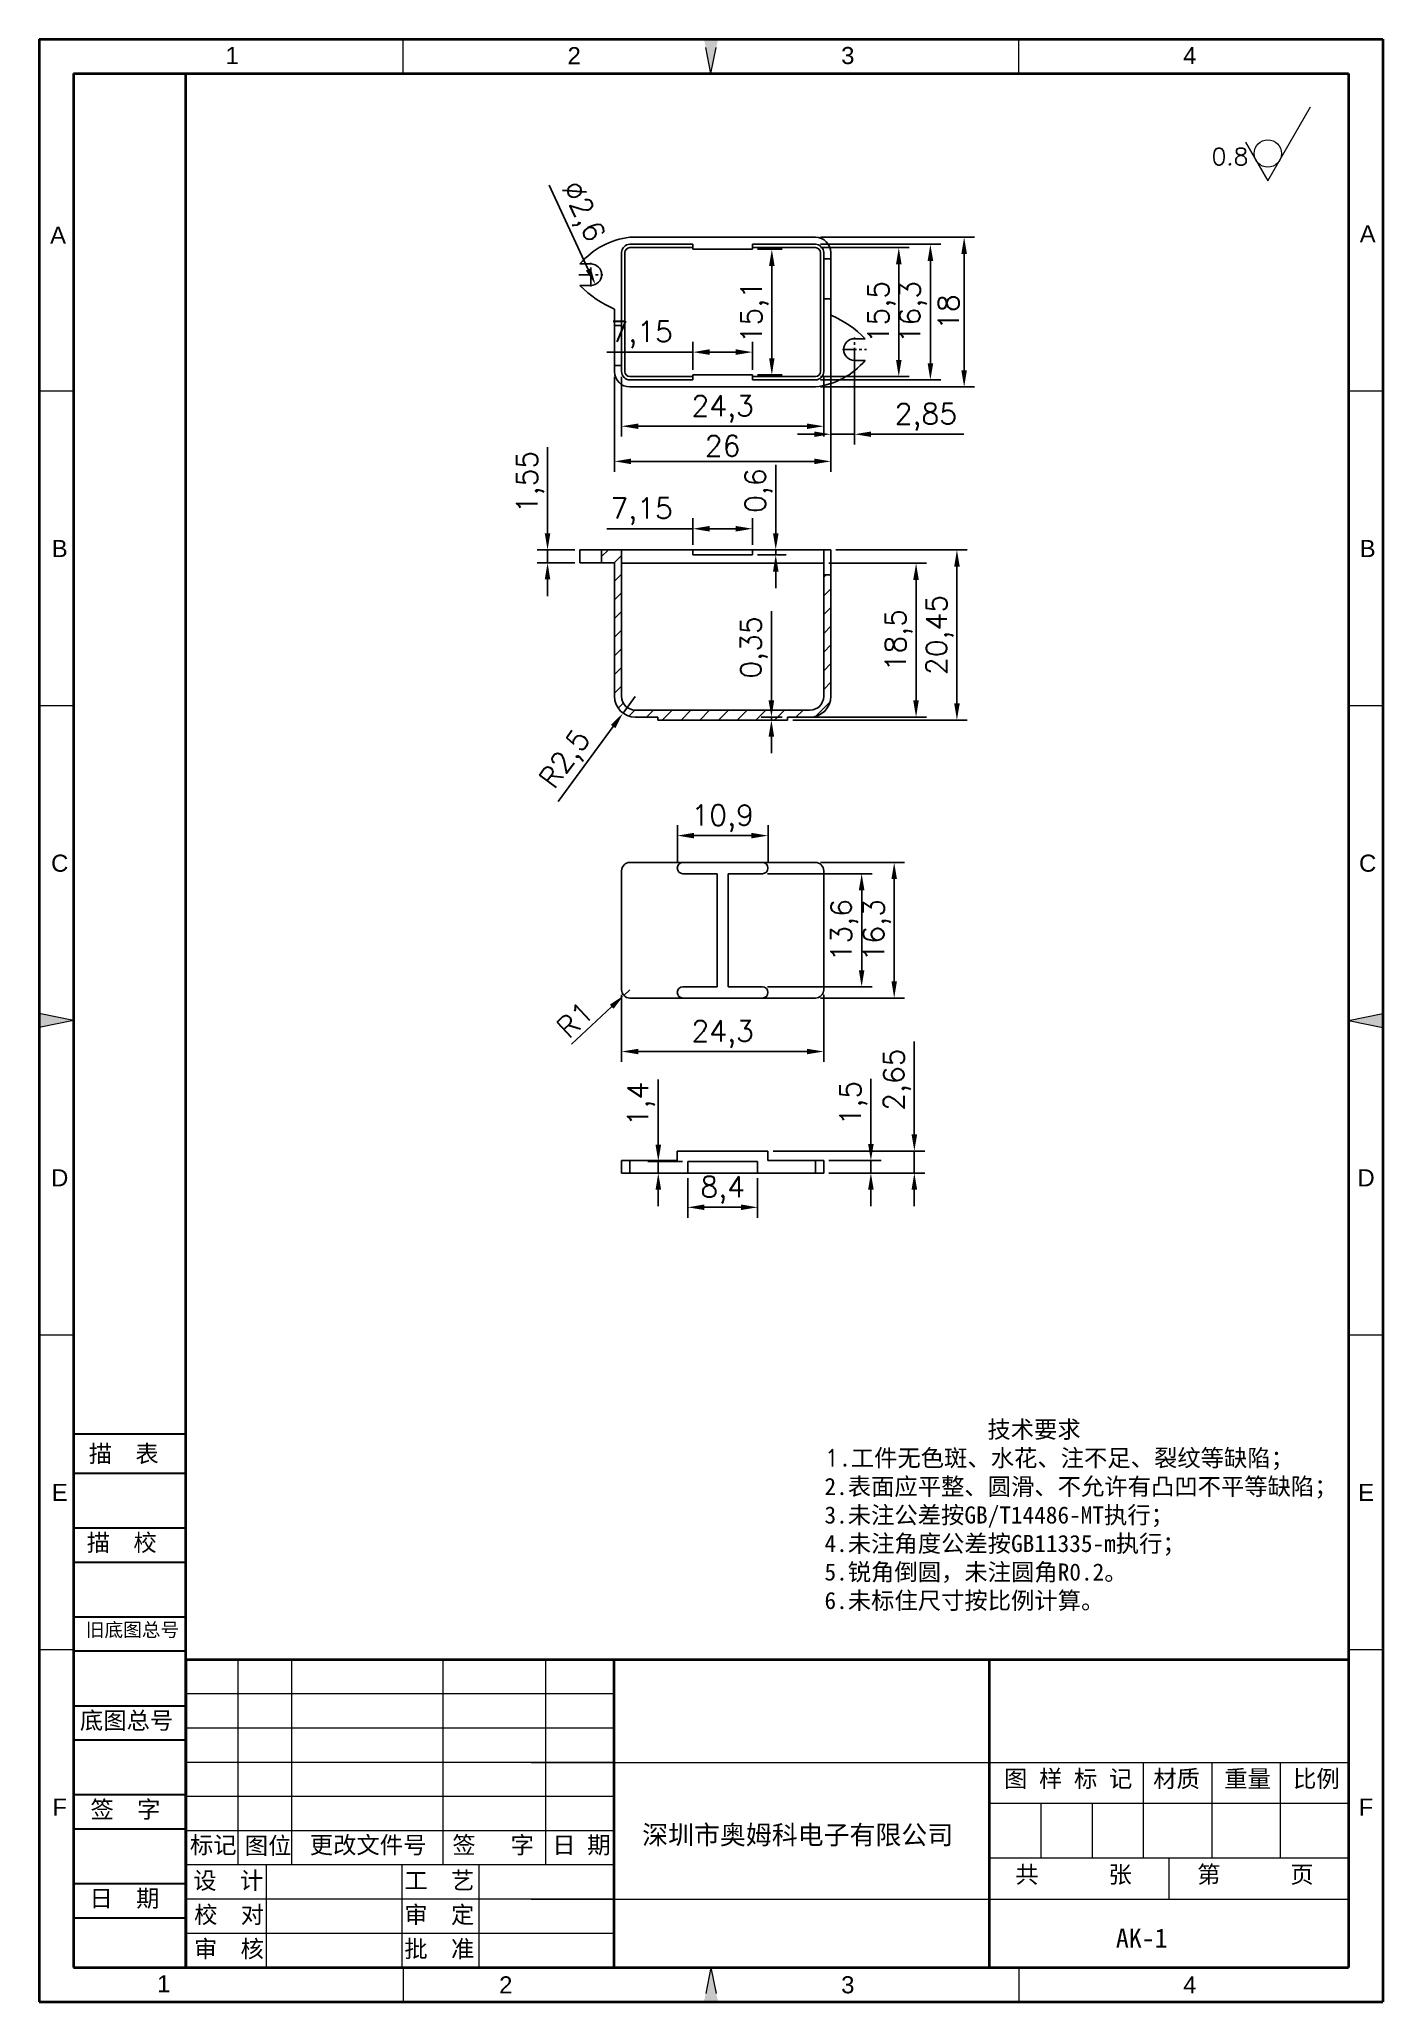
# Model space of a CAD drawing. Header units: millimetres. Extents: x 22130 to 22292, y -471 to -235.
import ezdxf
from ezdxf.enums import TextEntityAlignment as Align

# ---------------------------------------------------------------- set-up
doc = ezdxf.new("R2010")
doc.units = ezdxf.units.MM
for name, pattern in [('ACAD_ISO10W100', [18, 12, -3, 0, -3]), ('CENTER', [50.8, 31.75, -6.35, 6.35, -6.35]), ('HIDDEN2', [4.7625, 3.175, -1.5875])]:
    doc.linetypes.add(name, pattern=pattern)
for name, color, linetype, lineweight in [('dim', 82, 'Continuous', 9), ('图层1', 7, 'ACAD_ISO10W100', 15), ('图层2', 7, 'Continuous', 30), ('图层3', 7, 'Continuous', 15), ('图层4', 7, 'Continuous', 40), ('图层5', 7, 'HIDDEN2', 15), ('细实线', 3, 'Continuous', 18)]:
    doc.layers.add(name, color=color, linetype=linetype, lineweight=lineweight)
doc.layers.add('尺寸线', color=7, linetype='Continuous')
doc.styles.get("Standard").update_dxf_attribs({"font": 'txt', "bigfont": 'gbcbig.shx'})
doc.styles.add('样式 3', font='arial.ttf', dxfattribs={"height": 3.8})
doc.dimstyles.new('ISO-25', dxfattribs={"dimtxt": 2.5, "dimasz": 2.5, "dimexe": 1.25, "dimexo": 0.625, "dimtad": 1, "dimtxsty": 'Standard', "dimcen": 2.5, "dimadec": 0, "dimazin": 0, "dimtfac": 1, "dimtmove": 0, "dimatfit": 3, "dimfxl": 0, "dimarcsym": 0})

# ---------------------------------------------------------------- blocks, each defined once
blk = doc.blocks.new('*D1619')
at = {"layer": 'Defpoints', "color": 0, "transparency": 16777216}
for p in [(22200.07, -349.6), (22224.37, -349.6), (22200.07, -357.03)]:
    blk.add_point(p, dxfattribs=at)
at = {"layer": 'dim', "color": 0, "lineweight": -2, "transparency": 16777216}
for p, q in [((22200.07, -350.23), (22200.07, -358.28)), ((22224.37, -350.23), (22224.37, -358.28)), ((22222.37, -357.03), (22202.07, -357.03))]:
    blk.add_line(p, q, dxfattribs=at)
at = {"layer": 'dim', "color": 0, "transparency": 16777216}
for points in [[(22202.07, -356.7), (22202.07, -357.36), (22200.07, -357.03)], [(22222.37, -356.7), (22222.37, -357.36), (22224.37, -357.03)]]:
    blk.add_solid(points, dxfattribs=at)
at = {"layer": 'dim', "color": 0, "transparency": 16777216, "insert": (22212.22, -354.95), "char_height": 2.5, "attachment_point": 5}
blk.add_mtext('24,3', dxfattribs=at)
blk = doc.blocks.new('*D1620')
at = {"layer": 'Defpoints', "color": 0, "transparency": 16777216}
for p in [(22223.37, -334.3), (22232.84, -334.3), (22223.37, -350.6)]:
    blk.add_point(p, dxfattribs=at)
at = {"layer": 'dim', "color": 0, "lineweight": -2, "transparency": 16777216}
for p, q in [((22223.99, -334.3), (22234.09, -334.3)), ((22232.84, -348.6), (22232.84, -336.3)), ((22223.99, -350.6), (22234.09, -350.6))]:
    blk.add_line(p, q, dxfattribs=at)
at = {"layer": 'dim', "color": 0, "transparency": 16777216}
for points in [[(22232.51, -336.3), (22233.17, -336.3), (22232.84, -334.3)], [(22232.51, -348.6), (22233.17, -348.6), (22232.84, -350.6)]]:
    blk.add_solid(points, dxfattribs=at)
at = {"layer": 'dim', "color": 0, "transparency": 16777216, "insert": (22230.76, -342.45), "char_height": 2.5, "attachment_point": 5, "rotation": 90}
blk.add_mtext('16,3', dxfattribs=at)
blk = doc.blocks.new('*D1621')
at = {"layer": 'Defpoints', "color": 0, "transparency": 16777216}
for p in [(22206.77, -331.07), (22206.77, -334.98), (22217.67, -334.98)]:
    blk.add_point(p, dxfattribs=at)
at = {"layer": 'dim', "color": 0, "lineweight": -2, "transparency": 16777216}
for p, q in [((22206.77, -334.35), (22206.77, -329.82)), ((22217.67, -334.35), (22217.67, -329.82)), ((22215.67, -331.07), (22208.77, -331.07))]:
    blk.add_line(p, q, dxfattribs=at)
at = {"layer": 'dim', "color": 0, "transparency": 16777216}
for points in [[(22208.77, -330.74), (22208.77, -331.41), (22206.77, -331.07)], [(22215.67, -330.74), (22215.67, -331.41), (22217.67, -331.07)]]:
    blk.add_solid(points, dxfattribs=at)
at = {"layer": 'dim', "color": 0, "transparency": 16777216, "insert": (22212.22, -328.99), "char_height": 2.5, "attachment_point": 5}
blk.add_mtext('10,9', dxfattribs=at)
blk = doc.blocks.new('*D1622')
at = {"layer": 'Defpoints', "color": 0, "transparency": 16777216}
for p in [(22216.99, -335.65), (22216.99, -349.25), (22228.93, -349.25)]:
    blk.add_point(p, dxfattribs=at)
at = {"layer": 'dim', "color": 0, "lineweight": -2, "transparency": 16777216}
for p, q in [((22217.62, -335.65), (22230.18, -335.65)), ((22228.93, -337.65), (22228.93, -347.25)), ((22217.62, -349.25), (22230.18, -349.25))]:
    blk.add_line(p, q, dxfattribs=at)
at = {"layer": 'dim', "color": 0, "transparency": 16777216}
for points in [[(22228.59, -337.65), (22229.26, -337.65), (22228.93, -335.65)], [(22228.59, -347.25), (22229.26, -347.25), (22228.93, -349.25)]]:
    blk.add_solid(points, dxfattribs=at)
at = {"layer": 'dim', "color": 0, "transparency": 16777216, "insert": (22226.84, -342.45), "char_height": 2.5, "attachment_point": 5, "rotation": 90}
blk.add_mtext('13,6', dxfattribs=at)
blk = doc.blocks.new('*D1623')
at = {"layer": 'Defpoints', "color": 0, "transparency": 16777216}
for p in [(22224.37, -370.14), (22230.04, -370.14), (22224.37, -371.64)]:
    blk.add_point(p, dxfattribs=at)
at = {"layer": 'dim', "color": 0, "lineweight": -2, "transparency": 16777216}
for p, q in [((22230.04, -368.14), (22230.04, -360.31)), ((22224.99, -370.14), (22231.29, -370.14)), ((22230.04, -371.64), (22230.04, -370.14)), ((22224.99, -371.64), (22231.29, -371.64)), ((22230.04, -373.64), (22230.04, -375.64))]:
    blk.add_line(p, q, dxfattribs=at)
at = {"layer": 'dim', "color": 0, "transparency": 16777216}
for points in [[(22229.7, -368.14), (22230.37, -368.14), (22230.04, -370.14)], [(22229.7, -373.64), (22230.37, -373.64), (22230.04, -371.64)]]:
    blk.add_solid(points, dxfattribs=at)
at = {"layer": 'dim', "color": 0, "transparency": 16777216, "insert": (22227.95, -363.23), "char_height": 2.5, "attachment_point": 5, "rotation": 90}
blk.add_mtext('1,5', dxfattribs=at)
blk = doc.blocks.new('*D1624')
at = {"layer": 'Defpoints', "color": 0, "transparency": 16777216}
for p in [(22217.67, -368.99), (22235.26, -368.99), (22224.37, -371.64)]:
    blk.add_point(p, dxfattribs=at)
at = {"layer": 'dim', "color": 0, "lineweight": -2, "transparency": 16777216}
for p, q in [((22235.26, -366.99), (22235.26, -355.83)), ((22218.29, -368.99), (22236.51, -368.99)), ((22235.26, -371.64), (22235.26, -368.99)), ((22224.99, -371.64), (22236.51, -371.64)), ((22235.26, -373.64), (22235.26, -375.64))]:
    blk.add_line(p, q, dxfattribs=at)
at = {"layer": 'dim', "color": 0, "transparency": 16777216}
for points in [[(22234.93, -366.99), (22235.6, -366.99), (22235.26, -368.99)], [(22234.93, -373.64), (22235.6, -373.64), (22235.26, -371.64)]]:
    blk.add_solid(points, dxfattribs=at)
at = {"layer": 'dim', "color": 0, "transparency": 16777216, "insert": (22233.18, -360.41), "char_height": 2.5, "attachment_point": 5, "rotation": 90}
blk.add_mtext('2,65', dxfattribs=at)
blk = doc.blocks.new('*D1625')
at = {"layer": 'Defpoints', "color": 0, "transparency": 16777216}
for p in [(22208.02, -371.64), (22216.42, -371.64), (22208.02, -375.76)]:
    blk.add_point(p, dxfattribs=at)
at = {"layer": 'dim', "color": 0, "lineweight": -2, "transparency": 16777216}
for p, q in [((22208.02, -372.27), (22208.02, -377.01)), ((22216.42, -372.27), (22216.42, -377.01)), ((22214.42, -375.76), (22210.02, -375.76))]:
    blk.add_line(p, q, dxfattribs=at)
at = {"layer": 'dim', "color": 0, "transparency": 16777216}
for points in [[(22210.02, -375.42), (22210.02, -376.09), (22208.02, -375.76)], [(22214.42, -375.42), (22214.42, -376.09), (22216.42, -375.76)]]:
    blk.add_solid(points, dxfattribs=at)
at = {"layer": 'dim', "color": 0, "transparency": 16777216, "insert": (22212.22, -373.67), "char_height": 2.5, "attachment_point": 5}
blk.add_mtext('8,4', dxfattribs=at)
blk = doc.blocks.new('*D1626')
at = {"layer": 'Defpoints', "color": 0, "transparency": 16777216}
for p in [(22204.48, -370.24), (22208.02, -370.24), (22208.02, -371.64)]:
    blk.add_point(p, dxfattribs=at)
at = {"layer": 'dim', "color": 0, "lineweight": -2, "transparency": 16777216}
for p, q in [((22204.48, -368.24), (22204.48, -360.41)), ((22207.39, -370.24), (22203.23, -370.24)), ((22204.48, -371.64), (22204.48, -370.24)), ((22207.39, -371.64), (22203.23, -371.64)), ((22204.48, -373.64), (22204.48, -375.64))]:
    blk.add_line(p, q, dxfattribs=at)
at = {"layer": 'dim', "color": 0, "transparency": 16777216}
for points in [[(22204.15, -368.24), (22204.82, -368.24), (22204.48, -370.24)], [(22204.15, -373.64), (22204.82, -373.64), (22204.48, -371.64)]]:
    blk.add_solid(points, dxfattribs=at)
at = {"layer": 'dim', "color": 0, "transparency": 16777216, "insert": (22202.4, -363.33), "char_height": 2.5, "attachment_point": 5, "rotation": 90}
blk.add_mtext('1,4', dxfattribs=at)
blk = doc.blocks.new('*D1627')
at = {"layer": 'Defpoints', "color": 0, "transparency": 16777216}
for p in [(22200.34, -350.28), (22201.07, -349.6)]:
    blk.add_point(p, dxfattribs=at)
at = {"layer": 'dim', "color": 0, "lineweight": -2, "transparency": 16777216}
for p, q in [((22201.07, -349.6), (22200.34, -350.28)), ((22194.06, -356.14), (22198.87, -351.65))]:
    blk.add_line(p, q, dxfattribs=at)
at = {"layer": 'dim', "color": 0, "transparency": 16777216}
blk.add_solid([(22198.65, -351.4), (22199.1, -351.89), (22200.34, -350.28)], dxfattribs=at)
at = {"layer": 'dim', "color": 0, "transparency": 16777216, "insert": (22194.46, -353.2), "char_height": 2.5, "attachment_point": 5, "rotation": 43.0089}
blk.add_mtext('R1', dxfattribs=at)
blk = doc.blocks.new('*D1628')
at = {"layer": 'Defpoints', "color": 0, "transparency": 16777216}
for p in [(22225.22, -296.73), (22240.38, -296.73), (22220.02, -317.18)]:
    blk.add_point(p, dxfattribs=at)
at = {"layer": 'dim', "color": 0, "lineweight": -2, "transparency": 16777216}
for p, q in [((22225.84, -296.73), (22241.63, -296.73)), ((22240.38, -315.18), (22240.38, -298.73)), ((22220.64, -317.18), (22241.63, -317.18))]:
    blk.add_line(p, q, dxfattribs=at)
at = {"layer": 'dim', "color": 0, "transparency": 16777216}
for points in [[(22240.05, -298.73), (22240.72, -298.73), (22240.38, -296.73)], [(22240.05, -315.18), (22240.72, -315.18), (22240.38, -317.18)]]:
    blk.add_solid(points, dxfattribs=at)
at = {"layer": 'dim', "color": 0, "transparency": 16777216, "insert": (22238.3, -306.95), "char_height": 2.5, "attachment_point": 5, "rotation": 90}
blk.add_mtext('20,45', dxfattribs=at)
blk = doc.blocks.new('*D1629')
at = {"layer": 'Defpoints', "color": 0, "transparency": 16777216}
for p in [(22218.08, -316.83), (22220.02, -316.83), (22220.02, -317.18)]:
    blk.add_point(p, dxfattribs=at)
at = {"layer": 'dim', "color": 0, "lineweight": -2, "transparency": 16777216}
for p, q in [((22218.08, -314.83), (22218.08, -304.08)), ((22219.39, -316.83), (22216.83, -316.83)), ((22219.39, -317.18), (22216.83, -317.18)), ((22218.08, -317.18), (22218.08, -316.83)), ((22218.08, -319.18), (22218.08, -321.18))]:
    blk.add_line(p, q, dxfattribs=at)
at = {"layer": 'dim', "color": 0, "transparency": 16777216}
for points in [[(22217.74, -314.83), (22218.41, -314.83), (22218.08, -316.83)], [(22217.74, -319.18), (22218.41, -319.18), (22218.08, -317.18)]]:
    blk.add_solid(points, dxfattribs=at)
at = {"layer": 'dim', "color": 0, "transparency": 16777216, "insert": (22215.99, -308.45), "char_height": 2.5, "attachment_point": 5, "rotation": 90}
blk.add_mtext('0,35', dxfattribs=at)
blk = doc.blocks.new('*D1630')
at = {"layer": 'Defpoints', "color": 0, "transparency": 16777216}
for p in [(22224.37, -298.33), (22220.02, -316.83), (22235.47, -316.83)]:
    blk.add_point(p, dxfattribs=at)
at = {"layer": 'dim', "color": 0, "lineweight": -2, "transparency": 16777216}
for p, q in [((22224.99, -298.33), (22236.72, -298.33)), ((22235.47, -300.33), (22235.47, -314.83)), ((22220.64, -316.83), (22236.72, -316.83))]:
    blk.add_line(p, q, dxfattribs=at)
at = {"layer": 'dim', "color": 0, "transparency": 16777216}
for points in [[(22235.13, -300.33), (22235.8, -300.33), (22235.47, -298.33)], [(22235.13, -314.83), (22235.8, -314.83), (22235.47, -316.83)]]:
    blk.add_solid(points, dxfattribs=at)
at = {"layer": 'dim', "color": 0, "transparency": 16777216, "insert": (22233.38, -307.58), "char_height": 2.5, "attachment_point": 5, "rotation": 90}
blk.add_mtext('18,5', dxfattribs=at)
blk = doc.blocks.new('*D1631')
at = {"layer": 'Defpoints', "color": 0, "transparency": 16777216}
for p in [(22208.64, -294.18), (22208.64, -296.73), (22215.79, -296.73)]:
    blk.add_point(p, dxfattribs=at)
at = {"layer": 'dim', "color": 0, "lineweight": -2, "transparency": 16777216}
for p, q in [((22208.64, -294.18), (22198.31, -294.18)), ((22208.64, -296.1), (22208.64, -292.93)), ((22213.79, -294.18), (22210.64, -294.18)), ((22215.79, -296.1), (22215.79, -292.93))]:
    blk.add_line(p, q, dxfattribs=at)
at = {"layer": 'dim', "color": 0, "transparency": 16777216}
for points in [[(22210.64, -293.85), (22210.64, -294.52), (22208.64, -294.18)], [(22213.79, -293.85), (22213.79, -294.52), (22215.79, -294.18)]]:
    blk.add_solid(points, dxfattribs=at)
at = {"layer": 'dim', "color": 0, "transparency": 16777216, "insert": (22202.48, -292.1), "char_height": 2.5, "attachment_point": 5}
blk.add_mtext('7,15', dxfattribs=at)
blk = doc.blocks.new('*D1632')
at = {"layer": 'Defpoints', "color": 0, "transparency": 16777216}
for p in [(22215.79, -296.73), (22218.6, -296.73), (22215.79, -297.33)]:
    blk.add_point(p, dxfattribs=at)
at = {"layer": 'dim', "color": 0, "lineweight": -2, "transparency": 16777216}
for p, q in [((22218.6, -294.73), (22218.6, -286.48)), ((22216.42, -296.73), (22219.85, -296.73)), ((22218.6, -297.33), (22218.6, -296.73)), ((22216.42, -297.33), (22219.85, -297.33)), ((22218.6, -299.33), (22218.6, -301.33))]:
    blk.add_line(p, q, dxfattribs=at)
at = {"layer": 'dim', "color": 0, "transparency": 16777216}
for points in [[(22218.27, -294.73), (22218.94, -294.73), (22218.6, -296.73)], [(22218.27, -299.33), (22218.94, -299.33), (22218.6, -297.33)]]:
    blk.add_solid(points, dxfattribs=at)
at = {"layer": 'dim', "color": 0, "transparency": 16777216, "insert": (22216.52, -289.6), "char_height": 2.5, "attachment_point": 5, "rotation": 90}
blk.add_mtext('0,6', dxfattribs=at)
blk = doc.blocks.new('*D1633')
at = {"layer": 'Defpoints', "color": 0, "transparency": 16777216}
for p in [(22201.72, -314.33), (22200.24, -316.34)]:
    blk.add_point(p, dxfattribs=at)
at = {"layer": 'dim', "color": 0, "lineweight": -2, "transparency": 16777216}
for p, q in [((22201.72, -314.33), (22200.24, -316.34)), ((22192.46, -326.97), (22199.06, -317.96))]:
    blk.add_line(p, q, dxfattribs=at)
at = {"layer": 'dim', "color": 0, "transparency": 16777216}
blk.add_solid([(22198.79, -317.76), (22199.33, -318.16), (22200.24, -316.34)], dxfattribs=at)
at = {"layer": 'dim', "color": 0, "transparency": 16777216, "insert": (22193.49, -322.04), "char_height": 2.5, "attachment_point": 5, "rotation": 53.7945}
blk.add_mtext('R2,5', dxfattribs=at)
blk = doc.blocks.new('*D1634')
at = {"layer": 'Defpoints', "color": 0, "transparency": 16777216}
for p in [(22191.17, -296.73), (22195.07, -296.73), (22195.07, -298.28)]:
    blk.add_point(p, dxfattribs=at)
at = {"layer": 'dim', "color": 0, "lineweight": -2, "transparency": 16777216}
for p, q in [((22191.17, -294.73), (22191.17, -284.39)), ((22194.44, -296.73), (22189.92, -296.73)), ((22191.17, -298.28), (22191.17, -296.73)), ((22194.44, -298.28), (22189.92, -298.28)), ((22191.17, -300.28), (22191.17, -302.28))]:
    blk.add_line(p, q, dxfattribs=at)
at = {"layer": 'dim', "color": 0, "transparency": 16777216}
for points in [[(22190.83, -294.73), (22191.5, -294.73), (22191.17, -296.73)], [(22190.83, -300.28), (22191.5, -300.28), (22191.17, -298.28)]]:
    blk.add_solid(points, dxfattribs=at)
at = {"layer": 'dim', "color": 0, "transparency": 16777216, "insert": (22189.08, -288.56), "char_height": 2.5, "attachment_point": 5, "rotation": 90}
blk.add_mtext('1,55', dxfattribs=at)
blk = doc.blocks.new('*D1635')
at = {"layer": 'Defpoints', "color": 0, "transparency": 16777216}
for p in [(22225.22, -266.54), (22199.22, -275.29), (22199.22, -286.08)]:
    blk.add_point(p, dxfattribs=at)
at = {"layer": 'dim', "color": 0, "lineweight": -2, "transparency": 16777216}
for p, q in [((22225.22, -267.16), (22225.22, -287.33)), ((22199.22, -275.91), (22199.22, -287.33)), ((22223.22, -286.08), (22201.22, -286.08))]:
    blk.add_line(p, q, dxfattribs=at)
at = {"layer": 'dim', "color": 0, "transparency": 16777216}
for points in [[(22201.22, -285.75), (22201.22, -286.42), (22199.22, -286.08)], [(22223.22, -285.75), (22223.22, -286.42), (22225.22, -286.08)]]:
    blk.add_solid(points, dxfattribs=at)
at = {"layer": 'dim', "color": 0, "transparency": 16777216, "insert": (22212.22, -284.21), "char_height": 2.5, "attachment_point": 5}
blk.add_mtext('26', dxfattribs=at)
blk = doc.blocks.new('*D1636')
at = {"layer": 'Defpoints', "color": 0, "transparency": 16777216}
for p in [(22225.22, -272.64), (22228.07, -272.64), (22225.22, -282.82)]:
    blk.add_point(p, dxfattribs=at)
at = {"layer": 'dim', "color": 0, "lineweight": -2, "transparency": 16777216}
for p, q in [((22225.22, -273.26), (22225.22, -284.07)), ((22228.07, -273.26), (22228.07, -284.07)), ((22223.22, -282.82), (22221.22, -282.82)), ((22225.22, -282.82), (22228.07, -282.82)), ((22230.07, -282.82), (22241.23, -282.82))]:
    blk.add_line(p, q, dxfattribs=at)
at = {"layer": 'dim', "color": 0, "transparency": 16777216}
for points in [[(22223.22, -282.49), (22223.22, -283.15), (22225.22, -282.82)], [(22230.07, -282.49), (22230.07, -283.15), (22228.07, -282.82)]]:
    blk.add_solid(points, dxfattribs=at)
at = {"layer": 'dim', "color": 0, "transparency": 16777216, "insert": (22236.65, -280.74), "char_height": 2.5, "attachment_point": 5}
blk.add_mtext('2,85', dxfattribs=at)
blk = doc.blocks.new('*D1638')
at = {"layer": 'Defpoints', "color": 0, "transparency": 16777216}
for p in [(22208.64, -272.95), (22208.64, -275.69), (22215.79, -275.69)]:
    blk.add_point(p, dxfattribs=at)
at = {"layer": 'dim', "color": 0, "lineweight": -2, "transparency": 16777216}
for p, q in [((22208.64, -272.95), (22198.31, -272.95)), ((22208.64, -275.06), (22208.64, -271.7)), ((22213.79, -272.95), (22210.64, -272.95)), ((22215.79, -275.06), (22215.79, -271.7))]:
    blk.add_line(p, q, dxfattribs=at)
at = {"layer": 'dim', "color": 0, "transparency": 16777216}
for points in [[(22210.64, -272.61), (22210.64, -273.28), (22208.64, -272.95)], [(22213.79, -272.61), (22213.79, -273.28), (22215.79, -272.95)]]:
    blk.add_solid(points, dxfattribs=at)
at = {"layer": 'dim', "color": 0, "transparency": 16777216, "insert": (22202.48, -270.86), "char_height": 2.5, "attachment_point": 5}
blk.add_mtext('7,15', dxfattribs=at)
blk = doc.blocks.new('*D1639')
at = {"layer": 'Defpoints', "color": 0, "transparency": 16777216}
for p in [(22200.07, -275.29), (22224.37, -275.29), (22200.07, -281.86)]:
    blk.add_point(p, dxfattribs=at)
at = {"layer": 'dim', "color": 0, "lineweight": -2, "transparency": 16777216}
for p, q in [((22200.07, -275.91), (22200.07, -283.11)), ((22224.37, -275.91), (22224.37, -283.11)), ((22222.37, -281.86), (22202.07, -281.86))]:
    blk.add_line(p, q, dxfattribs=at)
at = {"layer": 'dim', "color": 0, "transparency": 16777216}
for points in [[(22202.07, -281.53), (22202.07, -282.19), (22200.07, -281.86)], [(22222.37, -281.53), (22222.37, -282.19), (22224.37, -281.86)]]:
    blk.add_solid(points, dxfattribs=at)
at = {"layer": 'dim', "color": 0, "transparency": 16777216, "insert": (22212.22, -279.78), "char_height": 2.5, "attachment_point": 5}
blk.add_mtext('24,3', dxfattribs=at)
blk = doc.blocks.new('*D1640')
at = {"layer": 'Defpoints', "color": 0, "transparency": 16777216}
for p in [(22195.82, -262.46), (22196.92, -264.82)]:
    blk.add_point(p, dxfattribs=at)
at = {"layer": 'dim', "color": 0, "lineweight": -2, "transparency": 16777216}
blk.add_line((22191.36, -252.88), (22196.07, -263), dxfattribs=at)
at = {"layer": 'dim', "color": 0, "transparency": 16777216}
blk.add_solid([(22196.38, -262.86), (22195.77, -263.15), (22196.92, -264.82)], dxfattribs=at)
at = {"layer": 'dim', "color": 0, "transparency": 16777216, "insert": (22195.19, -256.16), "char_height": 2.5, "attachment_point": 5, "rotation": 294.9469}
blk.add_mtext('∅2,6', dxfattribs=at)
blk = doc.blocks.new('*D1641')
at = {"layer": 'Defpoints', "color": 0, "transparency": 16777216}
for p in [(22215.79, -260.59), (22218.13, -260.59), (22215.79, -275.69)]:
    blk.add_point(p, dxfattribs=at)
at = {"layer": 'dim', "color": 0, "lineweight": -2, "transparency": 16777216}
for p, q in [((22216.42, -260.59), (22219.38, -260.59)), ((22218.13, -273.69), (22218.13, -262.59)), ((22216.42, -275.69), (22219.38, -275.69))]:
    blk.add_line(p, q, dxfattribs=at)
at = {"layer": 'dim', "color": 0, "transparency": 16777216}
for points in [[(22217.8, -262.59), (22218.46, -262.59), (22218.13, -260.59)], [(22217.8, -273.69), (22218.46, -273.69), (22218.13, -275.69)]]:
    blk.add_solid(points, dxfattribs=at)
at = {"layer": 'dim', "color": 0, "transparency": 16777216, "insert": (22216.05, -268.14), "char_height": 2.5, "attachment_point": 5, "rotation": 90}
blk.add_mtext('15,1', dxfattribs=at)
blk = doc.blocks.new('*D1642')
at = {"layer": 'Defpoints', "color": 0, "transparency": 16777216}
for p in [(22223.37, -259.14), (22241.25, -259.14), (22223.37, -277.14)]:
    blk.add_point(p, dxfattribs=at)
at = {"layer": 'dim', "color": 0, "lineweight": -2, "transparency": 16777216}
for p, q in [((22223.99, -259.14), (22242.5, -259.14)), ((22241.25, -275.14), (22241.25, -261.14)), ((22223.99, -277.14), (22242.5, -277.14))]:
    blk.add_line(p, q, dxfattribs=at)
at = {"layer": 'dim', "color": 0, "transparency": 16777216}
for points in [[(22240.91, -261.14), (22241.58, -261.14), (22241.25, -259.14)], [(22240.91, -275.14), (22241.58, -275.14), (22241.25, -277.14)]]:
    blk.add_solid(points, dxfattribs=at)
at = {"layer": 'dim', "color": 0, "transparency": 16777216, "insert": (22239.37, -268.14), "char_height": 2.5, "attachment_point": 5, "rotation": 90}
blk.add_mtext('18', dxfattribs=at)
blk = doc.blocks.new('*D1643')
at = {"layer": 'Defpoints', "color": 0, "transparency": 16777216}
for p in [(22223.37, -259.99), (22237.19, -259.99), (22223.37, -276.29)]:
    blk.add_point(p, dxfattribs=at)
at = {"layer": 'dim', "color": 0, "lineweight": -2, "transparency": 16777216}
for p, q in [((22223.99, -259.99), (22238.44, -259.99)), ((22237.19, -274.29), (22237.19, -261.99)), ((22223.99, -276.29), (22238.44, -276.29))]:
    blk.add_line(p, q, dxfattribs=at)
at = {"layer": 'dim', "color": 0, "transparency": 16777216}
for points in [[(22236.86, -261.99), (22237.53, -261.99), (22237.19, -259.99)], [(22236.86, -274.29), (22237.53, -274.29), (22237.19, -276.29)]]:
    blk.add_solid(points, dxfattribs=at)
at = {"layer": 'dim', "color": 0, "transparency": 16777216, "insert": (22235.11, -268.14), "char_height": 2.5, "attachment_point": 5, "rotation": 90}
blk.add_mtext('16,3', dxfattribs=at)
blk = doc.blocks.new('*D1644')
at = {"layer": 'Defpoints', "color": 0, "transparency": 16777216}
for p in [(22223.37, -260.39), (22233.39, -260.39), (22223.37, -275.89)]:
    blk.add_point(p, dxfattribs=at)
at = {"layer": 'dim', "color": 0, "lineweight": -2, "transparency": 16777216}
for p, q in [((22223.99, -260.39), (22234.64, -260.39)), ((22233.39, -273.89), (22233.39, -262.39)), ((22223.99, -275.89), (22234.64, -275.89))]:
    blk.add_line(p, q, dxfattribs=at)
at = {"layer": 'dim', "color": 0, "transparency": 16777216}
for points in [[(22233.06, -262.39), (22233.73, -262.39), (22233.39, -260.39)], [(22233.06, -273.89), (22233.73, -273.89), (22233.39, -275.89)]]:
    blk.add_solid(points, dxfattribs=at)
at = {"layer": 'dim', "color": 0, "transparency": 16777216, "insert": (22231.31, -268.14), "char_height": 2.5, "attachment_point": 5, "rotation": 90}
blk.add_mtext('15,5', dxfattribs=at)

msp = doc.modelspace()

# ---------------------------------------------------------------- hatches: boundary and pattern name
h = msp.add_hatch()
h.set_pattern_fill('ANSI31', color=8, scale=0.5, style=0)
h.set_pattern_definition([(45, (10.979, 92.1395), (-1.12253202, 1.12253202), [])])
h.paths.add_polyline_path([(22225.218, -314.328), (22225.218, -299.728), (22224.368, -299.728), (22224.368, -314.328, -0.4142136), (22222.718, -315.978), (22201.718, -315.978, -0.4142136), (22200.068, -314.328), (22200.068, -296.728), (22199.218, -296.728), (22197.668, -296.728), (22197.668, -298.278), (22199.218, -298.278), (22199.218, -314.328, 0.4142136), (22201.718, -316.828), (22204.418, -316.828), (22204.418, -317.178), (22220.018, -317.178), (22220.018, -316.828), (22222.718, -316.828, 0.4142136)])
at = {"layer": '图层1'}
for points in [[(22134.175, -353.3), (22130.063, -352.454), (22130.063, -354.147)], [(22287.459, -353.3), (22291.571, -352.454), (22291.571, -354.147)]]:
    msp.add_hatch(color=0, dxfattribs=at).paths.add_polyline_path(points)
at = {"layer": '图层5'}
for points in [[(22210.817, -239.447), (22209.971, -235.336), (22211.663, -235.336)], [(22210.817, -467.153), (22209.971, -471.265), (22211.663, -471.265)]]:
    msp.add_hatch(color=0, dxfattribs=at).paths.add_polyline_path(points)

# ---------------------------------------------------------------- linework, layer by layer
for p, q in [((22223.368, -259.139), (22201.068, -259.139)), ((22200.068, -260.989), (22200.068, -275.289)), ((22200.468, -260.989), (22200.468, -275.289)), ((22208.643, -259.989), (22201.068, -259.989)), ((22208.643, -260.389), (22201.068, -260.389)), ((22208.643, -259.989), (22208.643, -260.589)), ((22215.793, -260.589), (22208.643, -260.589)), ((22223.368, -259.989), (22215.793, -259.989)), ((22215.793, -259.989), (22215.793, -260.589)), ((22223.368, -260.389), (22215.793, -260.389)), ((22223.968, -275.289), (22223.968, -260.989)), ((22224.368, -275.289), (22224.368, -260.989)), ((22224.368, -261.739), (22225.218, -261.739)), ((22225.218, -268.499), (22225.218, -260.989)), ((22196.368, -262.339), (22195.068, -262.339)), ((22196.368, -264.939), (22195.068, -264.939)), ((22224.368, -266.539), (22225.218, -266.539)), ((22199.218, -267.779), (22199.218, -275.289)), ((22200.068, -269.739), (22199.218, -269.739)), ((22228.068, -271.339), (22229.368, -271.339)), ((22200.068, -274.539), (22199.218, -274.539)), ((22201.068, -275.889), (22208.643, -275.889)), ((22215.793, -275.689), (22208.643, -275.689)), ((22208.643, -275.689), (22208.643, -276.289)), ((22215.793, -275.689), (22215.793, -276.289)), ((22215.793, -275.889), (22223.368, -275.889)), ((22228.068, -273.939), (22229.368, -273.939)), ((22201.068, -276.289), (22208.643, -276.289)), ((22201.068, -277.139), (22223.368, -277.139)), ((22215.793, -276.289), (22223.368, -276.289)), ((22195.068, -296.728), (22199.218, -296.728)), ((22195.068, -296.728), (22195.068, -298.278)), ((22197.668, -296.728), (22197.668, -298.278)), ((22225.218, -296.728), (22199.218, -296.728)), ((22200.068, -296.728), (22200.068, -314.328)), ((22208.643, -297.328), (22208.643, -296.728)), ((22215.793, -297.328), (22215.793, -296.728)), ((22224.368, -314.328), (22224.368, -296.728)), ((22225.218, -314.328), (22225.218, -296.728)), ((22195.068, -298.278), (22199.218, -298.278)), ((22199.218, -298.278), (22199.218, -314.328)), ((22224.368, -298.328), (22200.068, -298.328)), ((22215.793, -297.328), (22208.643, -297.328)), ((22225.218, -299.728), (22224.368, -299.728)), ((22201.718, -315.978), (22222.718, -315.978)), ((22201.718, -316.828), (22204.418, -316.828)), ((22204.418, -316.828), (22204.418, -317.178)), ((22204.418, -317.178), (22220.018, -317.178)), ((22220.018, -316.828), (22220.018, -317.178)), ((22220.018, -316.828), (22222.718, -316.828)), ((22223.368, -334.302), (22201.068, -334.302)), ((22200.068, -335.302), (22200.068, -349.602)), ((22211.543, -335.652), (22211.543, -349.252)), ((22212.893, -335.652), (22212.893, -349.252)), ((22224.368, -349.602), (22224.368, -335.302)), ((22201.068, -350.602), (22223.368, -350.602)), ((22200.068, -370.145), (22200.068, -371.645)), ((22206.768, -370.145), (22200.068, -370.145)), ((22201.068, -370.145), (22201.068, -371.645)), ((22217.668, -368.995), (22206.768, -368.995)), ((22206.768, -368.995), (22206.768, -370.145)), ((22216.418, -370.245), (22208.018, -370.245)), ((22208.018, -370.245), (22208.018, -371.645)), ((22216.418, -371.645), (22216.418, -370.245)), ((22217.668, -370.145), (22217.668, -368.995)), ((22224.368, -370.145), (22217.668, -370.145)), ((22223.368, -370.145), (22223.368, -371.645)), ((22224.368, -371.645), (22224.368, -370.145)), ((22200.068, -371.645), (22224.368, -371.645))]:
    msp.add_line(p, q)
at = {"color": 1, "linetype": 'CENTER', "ltscale": 0.052}
for p, q in [((22194.938, -263.639), (22197.798, -263.639)), ((22196.368, -265.069), (22196.368, -262.209)), ((22228.068, -274.069), (22228.068, -271.209)), ((22226.638, -272.639), (22229.498, -272.639))]:
    msp.add_line(p, q, dxfattribs=at)
for points in [[(22216.993, -334.302), (22207.443, -334.302)], [(22207.443, -335.652), (22211.543, -335.652)], [(22212.893, -335.652), (22216.993, -335.652)], [(22207.443, -349.252), (22211.543, -349.252)], [(22216.993, -350.602), (22207.443, -350.602)], [(22212.893, -349.252), (22216.993, -349.252)]]:
    msp.add_lwpolyline(points)
for centre, radius, start, end in [((22202.19, -268.467), 9.395, 96.8552, 139.28978), ((22223.368, -260.989), 1.85, 0, 90), ((22201.068, -260.989), 1, 90, 180), ((22201.068, -260.989), 0.6, 90, 180), ((22223.368, -260.989), 1, 0, 90), ((22223.368, -260.989), 0.6, 0, 90), ((22196.368, -263.639), 1.3, 270, 90), ((22204.196, -256.055), 12.738, 224.22729, 246.99754), ((22220.241, -280.224), 12.738, 44.22729, 66.99754), ((22228.068, -272.639), 1.3, 90, 270), ((22201.068, -275.289), 1.85, 180, 270), ((22201.068, -275.289), 1, 180, 270), ((22201.068, -275.289), 0.6, 180, 270), ((22222.247, -267.812), 9.395, 276.8552, 319.28978), ((22223.368, -275.289), 1, 270, 0), ((22223.368, -275.289), 0.6, 270, 0), ((22201.718, -314.328), 2.5, 180, 270), ((22201.718, -314.328), 1.65, 180, 270), ((22222.718, -314.328), 2.5, 270, 360), ((22222.718, -314.328), 1.65, 270, 360), ((22201.068, -335.302), 1, 90, 180), ((22207.443, -334.977), 0.675, 90, 270), ((22216.993, -334.977), 0.675, 270, 90), ((22223.368, -335.302), 1, 0, 90), ((22201.068, -349.602), 1, 180, 270), ((22207.443, -349.927), 0.675, 90, 270), ((22216.993, -349.927), 0.675, 270, 90), ((22223.368, -349.602), 1, 270, 0)]:
    msp.add_arc(centre, radius, start, end)
at = {"layer": '图层1', "color": 0}
for p, q in [((22173.812, -239.447), (22173.812, -235.336)), ((22247.822, -239.447), (22247.822, -235.336)), ((22134.175, -277.645), (22130.063, -277.645)), ((22291.571, -277.645), (22287.459, -277.645)), ((22134.175, -315.473), (22130.063, -315.473)), ((22291.571, -315.473), (22287.459, -315.473)), ((22134.175, -353.3), (22130.063, -352.454)), ((22134.175, -353.3), (22130.063, -354.147)), ((22287.459, -353.3), (22291.571, -352.454)), ((22287.459, -353.3), (22291.571, -354.147)), ((22134.175, -391.128), (22130.063, -391.128)), ((22291.571, -391.128), (22287.459, -391.128)), ((22134.175, -428.956), (22130.063, -428.956)), ((22291.571, -428.956), (22287.459, -428.956)), ((22250.454, -447.417), (22250.454, -453.996)), ((22256.622, -447.417), (22256.622, -453.996)), ((22160.445, -454.818), (22160.445, -450.707)), ((22160.445, -454.818), (22160.445, -450.707))]:
    msp.add_line(p, q, dxfattribs=at)
at = {"layer": '图层2', "color": 0}
for p, q in [((22147.671, -403.011), (22134.175, -403.011)), ((22147.671, -407.756), (22134.175, -407.756)), ((22147.671, -407.756), (22140.502, -407.756)), ((22147.671, -414.335), (22134.175, -414.335)), ((22147.671, -418.447), (22134.175, -418.447)), ((22147.671, -418.447), (22140.502, -418.447)), ((22147.671, -418.447), (22140.502, -418.447)), ((22147.671, -425.025), (22134.175, -425.025)), ((22147.671, -429.137), (22134.175, -429.137)), ((22147.671, -429.137), (22140.502, -429.137)), ((22147.671, -435.716), (22134.175, -435.716)), ((22147.671, -439.828), (22134.175, -439.828)), ((22147.671, -439.828), (22140.502, -439.828)), ((22147.671, -446.406), (22134.175, -446.406)), ((22147.671, -450.518), (22134.175, -450.518)), ((22147.671, -450.518), (22140.502, -450.518)), ((22147.671, -457.097), (22134.175, -457.097)), ((22147.671, -461.208), (22134.175, -461.208))]:
    msp.add_line(p, q, dxfattribs=at)
at = {"layer": '图层3', "color": 0}
for p, q in [((22153.995, -454.818), (22153.995, -430.148)), ((22160.445, -450.707), (22160.445, -430.148)), ((22178.629, -454.769), (22178.629, -430.148)), ((22190.964, -454.758), (22190.964, -430.148)), ((22199.187, -434.26), (22147.671, -434.26)), ((22199.187, -438.371), (22147.671, -438.371)), ((22199.187, -438.371), (22147.671, -438.371)), ((22199.187, -442.483), (22147.671, -442.483)), ((22189.201, -442.483), (22287.459, -442.483)), ((22262.789, -442.483), (22262.789, -453.996)), ((22271.012, -442.483), (22271.012, -453.996)), ((22279.236, -442.483), (22279.236, -453.996)), ((22199.187, -446.595), (22147.671, -446.595)), ((22287.459, -447.417), (22244.286, -447.417)), ((22262.789, -447.417), (22262.789, -453.996)), ((22199.187, -450.707), (22147.671, -450.707)), ((22199.187, -454.818), (22147.671, -454.818)), ((22157.383, -467.153), (22157.383, -454.818)), ((22173.676, -467.153), (22173.676, -454.769)), ((22182.949, -467.105), (22182.949, -454.769)), ((22287.459, -453.996), (22244.286, -453.996)), ((22265.873, -453.996), (22265.873, -458.93)), ((22199.187, -458.93), (22147.671, -458.93)), ((22199.187, -458.93), (22147.894, -458.93)), ((22189.201, -458.93), (22287.459, -458.93)), ((22147.671, -461.208), (22147.554, -461.208)), ((22199.187, -463.042), (22147.671, -463.042)), ((22173.812, -467.153), (22173.812, -471.265)), ((22247.822, -467.153), (22247.822, -471.265)), ((22247.822, -467.153), (22247.822, -471.265))]:
    msp.add_line(p, q, dxfattribs=at)
at = {"layer": '图层4', "color": 0}
for p, q in [((22147.671, -467.153), (22147.671, -239.447)), ((22147.671, -430.148), (22147.671, -467.153)), ((22287.459, -430.148), (22147.671, -430.148)), ((22225.592, -430.148), (22151.582, -430.148)), ((22199.187, -467.153), (22199.187, -430.148)), ((22244.286, -467.153), (22244.286, -430.148)), ((22147.671, -447.417), (22147.671, -467.153))]:
    msp.add_line(p, q, dxfattribs=at)
at = {"layer": '图层5', "color": 0}
for p, q in [((22210.817, -239.447), (22209.971, -235.336)), ((22210.817, -239.447), (22211.663, -235.336)), ((22199.187, -454.818), (22147.671, -454.818)), ((22210.817, -467.153), (22209.971, -471.265)), ((22210.817, -467.153), (22211.663, -471.265))]:
    msp.add_line(p, q, dxfattribs=at)
at = {"layer": '尺寸线', "color": 0, "lineweight": 40}
for p, q in [((22130.063, -235.336), (22291.571, -235.336)), ((22130.063, -235.336), (22130.063, -471.265)), ((22291.571, -235.336), (22291.571, -471.265)), ((22134.175, -239.447), (22287.459, -239.447)), ((22134.175, -239.447), (22134.175, -467.153)), ((22287.459, -239.447), (22287.459, -467.153)), ((22134.175, -467.153), (22287.459, -467.153)), ((22130.063, -471.265), (22291.571, -471.265))]:
    msp.add_line(p, q, dxfattribs=at)
at = {"layer": '细实线', "color": 0}
for p, q in [((22277.764, -252.359), (22282.903, -243.457)), ((22275.087, -247.723), (22277.764, -252.359))]:
    msp.add_line(p, q, dxfattribs=at)
msp.add_circle((22277.764, -249.07), 1.645, dxfattribs=at)

# ---------------------------------------------------------------- texts
at = {"layer": '图层1', "color": 0, "style": '样式 3'}
for s, p in [('B', (22132.524, -296.559)), ('B', (22289.759, -296.559)), ('C', (22132.524, -334.387)), ('C', (22289.759, -334.387)), ('D', (22132.524, -372.214)), ('D', (22289.567, -372.214)), ('E', (22132.524, -410.042)), ('E', (22289.567, -410.042)), ('F', (22132.524, -447.87)), ('F', (22289.567, -447.87))]:
    msp.add_text(s, height=2.056, dxfattribs=at).set_placement(p, align=Align.MIDDLE)
at = {"layer": '图层1', "color": 0, "attachment_point": 1}
for s, insert, char_height, width in [('{\\fSimSun|b0|i0|c134|p2;图 样 标 记}', (22246.052, -443.416), 2.05585, 25.50594), ('{\\fSimSun|b0|i0|c134|p2;材质 }', (22263.983, -443.425), 2.05585, 17.14604), ('{\\fSimSun|b0|i0|c134|p2;深圳市奥姆科电子有限公司}', (22202.542, -450.059), 2.28428, 43.16214), ('{\\fSimSun|b0|i0|c134|p2;标记}', (22148.176, -451.389), 2.05585, 5.75638), ('{\\fSimSun|b0|i0|c134|p2;图位}', (22154.778, -451.472), 2.05585, 5.75638), ('{\\fSimSun|b0|i0|c134|p2;更改文件号}', (22162.583, -451.389), 2.05585, 17.14604), ('{\\fSimSun|b0|i0|c134|p2;审  核}', (22148.659, -463.879), 2.05585, 16.67155), ('{\\fSimSun|b0|i0|c134|p2;批  准}', (22173.952, -463.879), 2.05585, 17.14604), ('{\\fSimSun|b0|i0|c134|p2;AK-1}', (22259.489, -462.464), 2.28428, 28.33994)]:
    msp.add_mtext(s, dxfattribs=dict(at, insert=insert, char_height=char_height, width=width))
at = {"layer": '图层2', "color": 0, "attachment_point": 1}
for s, insert, char_height, width in [('{\\fSimSun|b0|i0|c134|p2;描\\fSimSun|b0|i0|c0|p2;  \\fSimSun|b0|i0|c134|p2;表}', (22136.013, -404.351), 2.05583, 23.03693), ('{\\fSimSun|b0|i0|c134|p2;描\\fSimSun|b0|i0|c0|p2;  \\fSimSun|b0|i0|c134|p2;校}', (22135.778, -415.041), 2.05583, 23.03693), ('{\\fSimSun|b0|i0|c134|p2;旧底图总号}', (22135.663, -425.731), 1.64468, 23.03693), ('{\\fSimSun|b0|i0|c134|p2;底图总号}', (22134.95, -436.421), 2.05583, 23.03693), ('{\\fSimSun|b0|i0|c134|p2;重量 }', (22272.519, -443.425), 2.05585, 17.14604), ('{\\fSimSun|b0|i0|c134|p2;比例 }', (22280.79, -443.425), 2.05585, 17.14604), ('{\\fSimSun|b0|i0|c134|p2;签\\fSimSun|b0|i0|c0|p2;  \\fSimSun|b0|i0|c134|p2;字}', (22136.223, -447.112), 2.05583, 23.03693), ('{\\fSimSun|b0|i0|c134|p2;签   字}', (22179.727, -451.389), 2.05585, 17.14604), ('{\\fSimSun|b0|i0|c134|p2;日 期}', (22191.736, -451.389), 2.05585, 17.14604), ('{\\fSimSun|b0|i0|c134|p2;共      张}', (22247.407, -454.929), 2.05585, 22.74608), ('{\\fSimSun|b0|i0|c134|p2;第      页}', (22269.267, -454.929), 2.05585, 21.11284), ('{\\fSimSun|b0|i0|c134|p2;日\\fSimSun|b0|i0|c0|p2;  \\fSimSun|b0|i0|c134|p2;期}', (22136.106, -457.802), 2.05583, 23.03693), ('{\\fSimSun|b0|i0|c134|p2;设  计}', (22148.58, -455.656), 2.05585, 15.93613), ('{\\fSimSun|b0|i0|c134|p2;工  艺}', (22173.952, -455.656), 2.05585, 17.14604), ('{\\fSimSun|b0|i0|c134|p2;校  对}', (22148.679, -459.767), 2.05585, 14.90639), ('{\\fSimSun|b0|i0|c134|p2;审  定}', (22173.952, -459.767), 2.05585, 17.14604)]:
    msp.add_mtext(s, dxfattribs=dict(at, insert=insert, char_height=char_height, width=width))
at = {"layer": '图层3', "color": 0, "insert": (22224.46, -401.437), "char_height": 2.05585, "width": 97.37397, "attachment_point": 1}
msp.add_mtext('{\\fSimSun|b0|i0|c134|p54;              技术要求\\P}1{\\fSimSun|b0|i0|c134|p54;.工件无色斑、水花、注不足、裂纹等缺陷；\\P2.表面应平整、圆滑、不允许有凸凹不平等缺陷；\\P3.未注公差按GB/T14486-MT执行；\\P4.未注角度公差按GB11335-m执行；\\P5.锐角倒圆，未注圆角R0.2。}\\P{\\fSimSun|b0|i0|c134|p2;6.未标住尺寸按比例计算。}', dxfattribs=at)
at = {"layer": '图层5', "color": 0, "style": '样式 3'}
for s, p in [('1', (22153.253, -237.292)), ('2', (22194.37, -237.292)), ('3', (22227.264, -237.292)), ('4', (22268.381, -237.292)), ('A', (22132.324, -258.881)), ('A', (22289.759, -258.731)), ('1', (22145.03, -469.102)), ('2', (22186.147, -469.224)), ('3', (22227.264, -469.224)), ('4', (22268.381, -469.224))]:
    msp.add_text(s, height=2.056, dxfattribs=at).set_placement(p, align=Align.MIDDLE)
at = {"layer": '细实线', "color": 0, "insert": (22271.003, -248.412), "char_height": 2.0558, "width": 7.67541, "attachment_point": 1}
msp.add_mtext('0.8', dxfattribs=at)

# ---------------------------------------------------------------- dimensions: what is measured, and where the dimension line sits
at = {"layer": 'dim'}
dim = msp.add_diameter_dim_2p(p1=(22195.82, -262.46), p2=(22196.917, -264.818), dimstyle='ISO-25', override={"dimasz": 2, "dimtmove": 1}, dxfattribs=at)
dim.commit()
dim.dimension.update_dxf_attribs({"geometry": '*D1640', "text_midpoint": (22193.296, -257.035), "dimtype": 163})
for base, p1, p2, picture, middle in [((22241.246, -259.139), (22223.368, -277.139), (22223.368, -259.139), '*D1642', (22239.371, -268.139)), ((22218.132, -260.589), (22215.793, -275.689), (22215.793, -260.589), '*D1641', (22216.048, -268.139)), ((22237.194, -259.989), (22223.368, -276.289), (22223.368, -259.989), '*D1643', (22235.11, -268.139)), ((22233.393, -260.389), (22223.368, -275.889), (22223.368, -260.389), '*D1644', (22231.309, -268.139)), ((22191.168, -296.728), (22195.068, -298.278), (22195.068, -296.728), '*D1634', (22189.085, -288.561)), ((22218.603, -296.728), (22215.793, -297.328), (22215.793, -296.728), '*D1632', (22216.52, -289.603)), ((22240.383, -296.728), (22220.018, -317.178), (22225.218, -296.728), '*D1628', (22238.299, -306.953)), ((22235.467, -316.828), (22224.368, -298.328), (22220.018, -316.828), '*D1630', (22233.383, -307.578)), ((22218.076, -316.828), (22220.018, -317.178), (22220.018, -316.828), '*D1629', (22215.993, -308.453)), ((22232.839, -334.302), (22223.368, -350.602), (22223.368, -334.302), '*D1620', (22230.756, -342.452)), ((22228.926, -349.252), (22216.993, -335.652), (22216.993, -349.252), '*D1622', (22226.843, -342.452)), ((22235.263, -368.995), (22224.368, -371.645), (22217.668, -368.995), '*D1624', (22233.18, -360.411)), ((22204.484, -370.245), (22208.018, -371.645), (22208.018, -370.245), '*D1626', (22202.401, -363.328)), ((22230.037, -370.145), (22224.368, -371.645), (22224.368, -370.145), '*D1623', (22227.953, -363.228))]:
    dim = msp.add_linear_dim(base=base, p1=p1, p2=p2, angle=90, dimstyle='ISO-25', override={"dimasz": 2}, dxfattribs=at)
    dim.commit()
    dim.dimension.update_dxf_attribs({"geometry": picture, "text_midpoint": middle})
for base, p1, p2, picture, middle in [((22199.218, -286.084), (22225.218, -266.539), (22199.218, -275.289), '*D1635', (22212.218, -284.209)), ((22208.643, -272.945), (22215.793, -275.689), (22208.643, -275.689), '*D1638', (22202.477, -270.862)), ((22200.068, -281.859), (22224.368, -275.289), (22200.068, -275.289), '*D1639', (22212.218, -279.775)), ((22208.643, -294.185), (22215.793, -296.728), (22208.643, -296.728), '*D1631', (22202.477, -292.101)), ((22206.768, -331.074), (22217.668, -334.977), (22206.768, -334.977), '*D1621', (22212.218, -328.99)), ((22200.068, -357.03), (22224.368, -349.602), (22200.068, -349.602), '*D1619', (22212.218, -354.946)), ((22208.018, -375.758), (22216.418, -371.645), (22208.018, -371.645), '*D1625', (22212.218, -373.675))]:
    dim = msp.add_linear_dim(base=base, p1=p1, p2=p2, dimstyle='ISO-25', override={"dimasz": 2}, dxfattribs=at)
    dim.commit()
    dim.dimension.update_dxf_attribs({"geometry": picture, "text_midpoint": middle})
dim = msp.add_linear_dim(base=(22225.218, -282.818), p1=(22228.068, -272.639), p2=(22225.218, -272.639), dimstyle='ISO-25', override={"dimasz": 2}, dxfattribs=at)
dim.commit()
dim.dimension.update_dxf_attribs({"geometry": '*D1636', "text_midpoint": (22236.652, -282.818), "dimtype": 160})
for center, mpoint, picture, middle in [((22201.718, -314.328), (22200.242, -316.345), '*D1633', (22193.491, -322.04)), ((22201.068, -349.602), (22200.337, -350.284), '*D1627', (22194.457, -353.205))]:
    dim = msp.add_radius_dim(center=center, mpoint=mpoint, dimstyle='ISO-25', override={"dimasz": 2}, dxfattribs=at)
    dim.commit()
    dim.dimension.update_dxf_attribs({"geometry": picture, "text_midpoint": middle})

doc.saveas('drawing.dxf')
